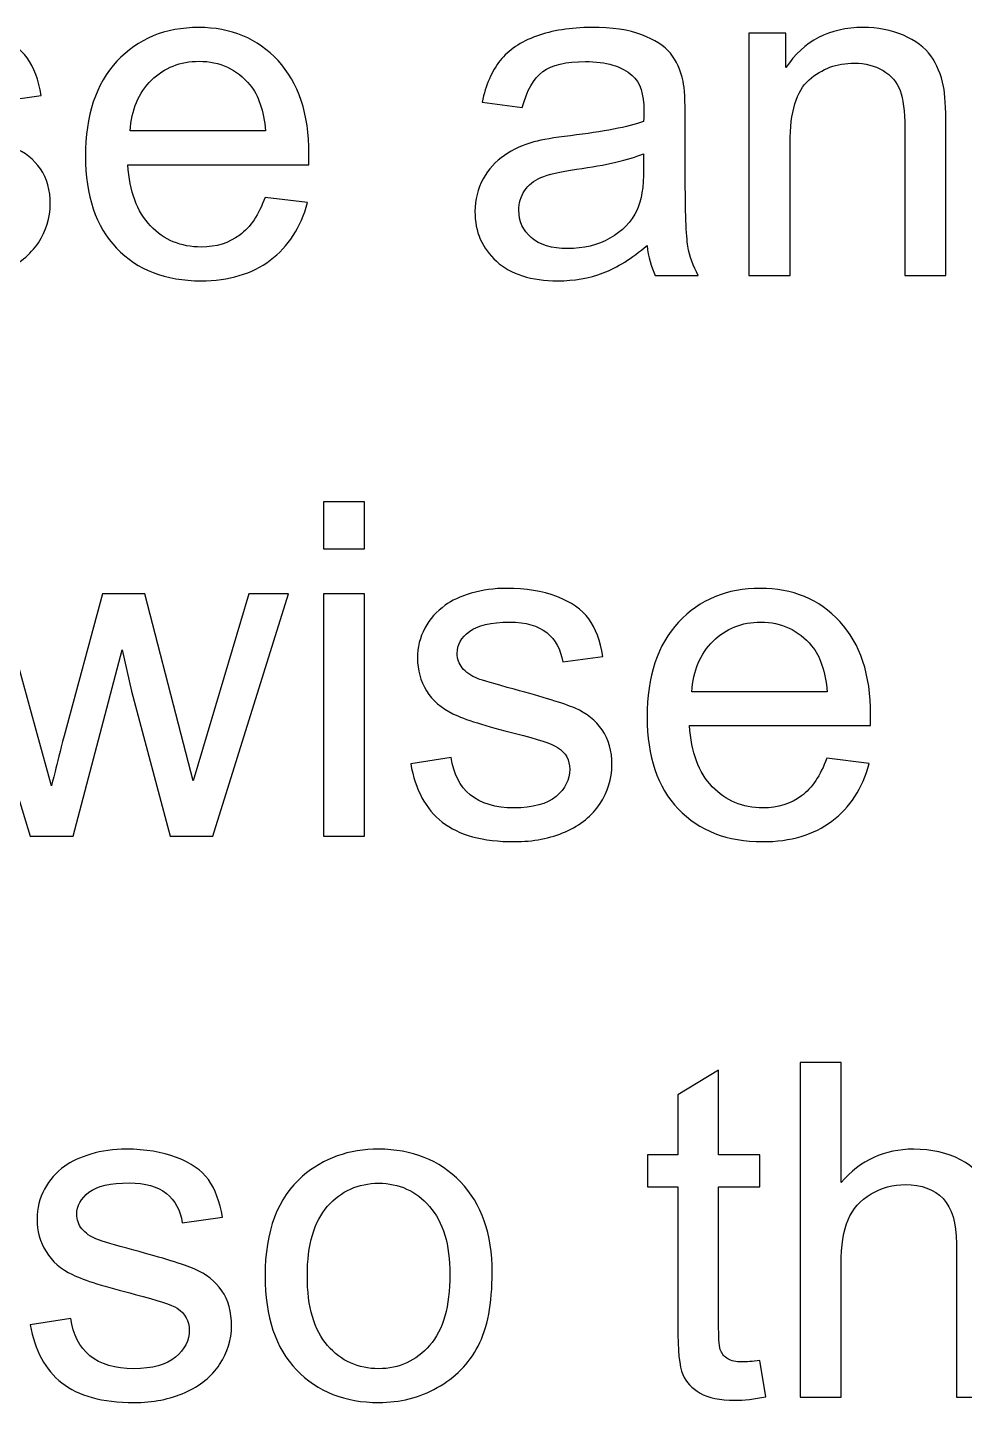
# Model space of a CAD drawing. Header units: centimetres. Extents: x -233 to -82, y 123 to 153.
# Drawn here: x -165.803 to -165.095, y 137.617 to 138.655 of the extents above; entities that cross this region are included whole.
import ezdxf

# ---------------------------------------------------------------- set-up
doc = ezdxf.new("R2010")
doc.units = ezdxf.units.CM
doc.header["$MEASUREMENT"] = 0
doc.layers.add('layer 1', color=7, linetype='Continuous')

msp = doc.modelspace()

# ---------------------------------------------------------------- linework, layer by layer
at = {"layer": 'layer 1'}
for points, knots in [([(-165.9373, 138.52258), (-165.9373, 138.52258), (-165.9067, 138.52738), (-165.9067, 138.52738), (-165.9067, 138.52738), (-165.905, 138.51508), (-165.9002, 138.50568), (-165.8923, 138.49918), (-165.8923, 138.49918), (-165.8844, 138.49268), (-165.8734, 138.48938), (-165.8593, 138.48938), (-165.8593, 138.48938), (-165.8451, 138.48938), (-165.8345, 138.49228), (-165.8276, 138.49808), (-165.8276, 138.49808), (-165.8207, 138.50388), (-165.8173, 138.51068), (-165.8173, 138.51848), (-165.8173, 138.51848), (-165.8173, 138.52548), (-165.8203, 138.53098), (-165.8264, 138.53498), (-165.8264, 138.53498), (-165.8307, 138.53768), (-165.8412, 138.54118), (-165.8581, 138.54548), (-165.8581, 138.54548), (-165.8808, 138.55118), (-165.8966, 138.55618), (-165.9054, 138.56038), (-165.9054, 138.56038), (-165.9142, 138.56458), (-165.9209, 138.57038), (-165.9254, 138.57778), (-165.9254, 138.57778), (-165.9299, 138.58518), (-165.9322, 138.59338), (-165.9322, 138.60238), (-165.9322, 138.60238), (-165.9322, 138.61048), (-165.9303, 138.61808), (-165.9266, 138.62498), (-165.9266, 138.62498), (-165.9229, 138.63188), (-165.9178, 138.63768), (-165.9113, 138.64228), (-165.9113, 138.64228), (-165.9065, 138.64588), (-165.8999, 138.64888), (-165.8916, 138.65138), (-165.8916, 138.65138), (-165.8833, 138.65388), (-165.8743, 138.65508), (-165.8648, 138.65508), (-165.8648, 138.65508), (-165.8505, 138.65508), (-165.8379, 138.65298), (-165.827, 138.64888), (-165.827, 138.64888), (-165.8161, 138.64478), (-165.8081, 138.63918), (-165.8029, 138.63208), (-165.8029, 138.63208), (-165.7978, 138.62498), (-165.7942, 138.61558), (-165.7923, 138.60368), (-165.7923, 138.60368), (-165.7923, 138.60368), (-165.8226, 138.59958), (-165.8226, 138.59958), (-165.8226, 138.59958), (-165.824, 138.60898), (-165.828, 138.61638), (-165.8346, 138.62168), (-165.8346, 138.62168), (-165.8412, 138.62698), (-165.8505, 138.62958), (-165.8626, 138.62958), (-165.8626, 138.62958), (-165.8768, 138.62958), (-165.8869, 138.62728), (-165.893, 138.62258), (-165.893, 138.62258), (-165.8991, 138.61788), (-165.9022, 138.61228), (-165.9022, 138.60598), (-165.9022, 138.60598), (-165.9022, 138.60188), (-165.9009, 138.59828), (-165.8984, 138.59508), (-165.8984, 138.59508), (-165.8959, 138.59178), (-165.8919, 138.58898), (-165.8865, 138.58688), (-165.8865, 138.58688), (-165.8834, 138.58568), (-165.8743, 138.58298), (-165.8591, 138.57888), (-165.8591, 138.57888), (-165.8372, 138.57298), (-165.8219, 138.56828), (-165.8132, 138.56458), (-165.8132, 138.56458), (-165.8045, 138.56088), (-165.7977, 138.55538), (-165.7928, 138.54828), (-165.7928, 138.54828), (-165.7879, 138.54118), (-165.7854, 138.53228), (-165.7854, 138.52168), (-165.7854, 138.52168), (-165.7854, 138.51138), (-165.7884, 138.50168), (-165.7944, 138.49258), (-165.7944, 138.49258), (-165.8005, 138.48348), (-165.8092, 138.47638), (-165.8205, 138.47138), (-165.8205, 138.47138), (-165.8319, 138.46638), (-165.8448, 138.46388), (-165.8591, 138.46388), (-165.8591, 138.46388), (-165.8829, 138.46388), (-165.901, 138.46878), (-165.9135, 138.47868), (-165.9135, 138.47868), (-165.926, 138.48858), (-165.9339, 138.50318), (-165.9373, 138.52258)], [0, 0, 0, 0, 0.0294118, 0.0294118, 0.0294118, 0.0294118, 0.0588235, 0.0588235, 0.0588235, 0.0588235, 0.0882353, 0.0882353, 0.0882353, 0.0882353, 0.1176471, 0.1176471, 0.1176471, 0.1176471, 0.1470588, 0.1470588, 0.1470588, 0.1470588, 0.1764706, 0.1764706, 0.1764706, 0.1764706, 0.2058824, 0.2058824, 0.2058824, 0.2058824, 0.2352941, 0.2352941, 0.2352941, 0.2352941, 0.2647059, 0.2647059, 0.2647059, 0.2647059, 0.2941176, 0.2941176, 0.2941176, 0.2941176, 0.3235294, 0.3235294, 0.3235294, 0.3235294, 0.3529412, 0.3529412, 0.3529412, 0.3529412, 0.3823529, 0.3823529, 0.3823529, 0.3823529, 0.4117647, 0.4117647, 0.4117647, 0.4117647, 0.4411765, 0.4411765, 0.4411765, 0.4411765, 0.4705882, 0.4705882, 0.4705882, 0.4705882, 0.5, 0.5, 0.5, 0.5, 0.5294118, 0.5294118, 0.5294118, 0.5294118, 0.5588235, 0.5588235, 0.5588235, 0.5588235, 0.5882353, 0.5882353, 0.5882353, 0.5882353, 0.6176471, 0.6176471, 0.6176471, 0.6176471, 0.6470588, 0.6470588, 0.6470588, 0.6470588, 0.6764706, 0.6764706, 0.6764706, 0.6764706, 0.7058824, 0.7058824, 0.7058824, 0.7058824, 0.7352941, 0.7352941, 0.7352941, 0.7352941, 0.7647059, 0.7647059, 0.7647059, 0.7647059, 0.7941176, 0.7941176, 0.7941176, 0.7941176, 0.8235294, 0.8235294, 0.8235294, 0.8235294, 0.8529412, 0.8529412, 0.8529412, 0.8529412, 0.8823529, 0.8823529, 0.8823529, 0.8823529, 0.9117647, 0.9117647, 0.9117647, 0.9117647, 0.9411765, 0.9411765, 0.9411765, 0.9411765, 1, 1, 1, 1]), ([(-165.6233, 138.52688), (-165.6233, 138.52688), (-165.5913, 138.52288), (-165.5913, 138.52288), (-165.5913, 138.52288), (-165.5964, 138.50418), (-165.6057, 138.48968), (-165.6194, 138.47938), (-165.6194, 138.47938), (-165.6331, 138.46908), (-165.6505, 138.46388), (-165.6717, 138.46388), (-165.6717, 138.46388), (-165.6985, 138.46388), (-165.7197, 138.47208), (-165.7354, 138.48858), (-165.7354, 138.48858), (-165.7511, 138.50508), (-165.7589, 138.52818), (-165.7589, 138.55788), (-165.7589, 138.55788), (-165.7589, 138.58868), (-165.751, 138.61258), (-165.7351, 138.62958), (-165.7351, 138.62958), (-165.7192, 138.64658), (-165.6987, 138.65508), (-165.6734, 138.65508), (-165.6734, 138.65508), (-165.649, 138.65508), (-165.629, 138.64678), (-165.6135, 138.63008), (-165.6135, 138.63008), (-165.598, 138.61338), (-165.5902, 138.58998), (-165.5902, 138.55978), (-165.5902, 138.55978), (-165.5902, 138.55798), (-165.5903, 138.55518), (-165.5904, 138.55148), (-165.5904, 138.55148), (-165.5904, 138.55148), (-165.7268, 138.55148), (-165.7268, 138.55148), (-165.7268, 138.55148), (-165.7257, 138.53138), (-165.72, 138.51608), (-165.7098, 138.50538), (-165.7098, 138.50538), (-165.6996, 138.49468), (-165.6868, 138.48938), (-165.6715, 138.48938), (-165.6715, 138.48938), (-165.6602, 138.48938), (-165.6505, 138.49238), (-165.6424, 138.49838), (-165.6424, 138.49838), (-165.6344, 138.50428), (-165.628, 138.51378), (-165.6233, 138.52688)], [0, 0, 0, 0, 0.0625, 0.0625, 0.0625, 0.0625, 0.125, 0.125, 0.125, 0.125, 0.1875, 0.1875, 0.1875, 0.1875, 0.25, 0.25, 0.25, 0.25, 0.3125, 0.3125, 0.3125, 0.3125, 0.375, 0.375, 0.375, 0.375, 0.4375, 0.4375, 0.4375, 0.4375, 0.5, 0.5, 0.5, 0.5, 0.5625, 0.5625, 0.5625, 0.5625, 0.625, 0.625, 0.625, 0.625, 0.6875, 0.6875, 0.6875, 0.6875, 0.75, 0.75, 0.75, 0.75, 0.8125, 0.8125, 0.8125, 0.8125, 0.875, 0.875, 0.875, 0.875, 1, 1, 1, 1]), ([(-165.335, 138.49058), (-165.3465, 138.48078), (-165.3575, 138.47388), (-165.3681, 138.46988), (-165.3681, 138.46988), (-165.3788, 138.46588), (-165.3902, 138.46388), (-165.4023, 138.46388), (-165.4023, 138.46388), (-165.4224, 138.46388), (-165.4379, 138.46878), (-165.4487, 138.47858), (-165.4487, 138.47858), (-165.4595, 138.48838), (-165.4649, 138.50088), (-165.4649, 138.51618), (-165.4649, 138.51618), (-165.4649, 138.52518), (-165.4628, 138.53338), (-165.4587, 138.54078), (-165.4587, 138.54078), (-165.4546, 138.54818), (-165.4493, 138.55408), (-165.4427, 138.55858), (-165.4427, 138.55858), (-165.4361, 138.56308), (-165.4287, 138.56648), (-165.4204, 138.56878), (-165.4204, 138.56878), (-165.4143, 138.57038), (-165.4052, 138.57188), (-165.3929, 138.57338), (-165.3929, 138.57338), (-165.3678, 138.57638), (-165.3494, 138.57998), (-165.3376, 138.58408), (-165.3376, 138.58408), (-165.3375, 138.58838), (-165.3374, 138.59108), (-165.3374, 138.59218), (-165.3374, 138.59218), (-165.3374, 138.60478), (-165.3403, 138.61368), (-165.3462, 138.61888), (-165.3462, 138.61888), (-165.3541, 138.62588), (-165.3659, 138.62938), (-165.3815, 138.62938), (-165.3815, 138.62938), (-165.3961, 138.62938), (-165.4069, 138.62688), (-165.4138, 138.62178), (-165.4138, 138.62178), (-165.4207, 138.61668), (-165.4259, 138.60758), (-165.4292, 138.59458), (-165.4292, 138.59458), (-165.4292, 138.59458), (-165.4595, 138.59868), (-165.4595, 138.59868), (-165.4595, 138.59868), (-165.4568, 138.61168), (-165.4522, 138.62218), (-165.4459, 138.63018), (-165.4459, 138.63018), (-165.4396, 138.63808), (-165.4304, 138.64428), (-165.4185, 138.64858), (-165.4185, 138.64858), (-165.4066, 138.65288), (-165.3927, 138.65508), (-165.377, 138.65508), (-165.377, 138.65508), (-165.3614, 138.65508), (-165.3487, 138.65328), (-165.3389, 138.64958), (-165.3389, 138.64958), (-165.3292, 138.64588), (-165.322, 138.64118), (-165.3174, 138.63568), (-165.3174, 138.63568), (-165.3128, 138.63008), (-165.3096, 138.62308), (-165.3078, 138.61458), (-165.3078, 138.61458), (-165.3067, 138.60928), (-165.3062, 138.59978), (-165.3062, 138.58598), (-165.3062, 138.58598), (-165.3062, 138.58598), (-165.3062, 138.54468), (-165.3062, 138.54468), (-165.3062, 138.54468), (-165.3062, 138.51578), (-165.3055, 138.49758), (-165.3042, 138.48998), (-165.3042, 138.48998), (-165.3029, 138.48228), (-165.3003, 138.47498), (-165.2964, 138.46798), (-165.2964, 138.46798), (-165.2964, 138.46798), (-165.3288, 138.46798), (-165.3288, 138.46798), (-165.3288, 138.46798), (-165.332, 138.47438), (-165.3341, 138.48188), (-165.335, 138.49058)], [0, 0, 0, 0, 0.0357143, 0.0357143, 0.0357143, 0.0357143, 0.0714286, 0.0714286, 0.0714286, 0.0714286, 0.1071429, 0.1071429, 0.1071429, 0.1071429, 0.1428571, 0.1428571, 0.1428571, 0.1428571, 0.1785714, 0.1785714, 0.1785714, 0.1785714, 0.2142857, 0.2142857, 0.2142857, 0.2142857, 0.25, 0.25, 0.25, 0.25, 0.2857143, 0.2857143, 0.2857143, 0.2857143, 0.3214286, 0.3214286, 0.3214286, 0.3214286, 0.3571429, 0.3571429, 0.3571429, 0.3571429, 0.3928571, 0.3928571, 0.3928571, 0.3928571, 0.4285714, 0.4285714, 0.4285714, 0.4285714, 0.4642857, 0.4642857, 0.4642857, 0.4642857, 0.5, 0.5, 0.5, 0.5, 0.5357143, 0.5357143, 0.5357143, 0.5357143, 0.5714286, 0.5714286, 0.5714286, 0.5714286, 0.6071429, 0.6071429, 0.6071429, 0.6071429, 0.6428571, 0.6428571, 0.6428571, 0.6428571, 0.6785714, 0.6785714, 0.6785714, 0.6785714, 0.7142857, 0.7142857, 0.7142857, 0.7142857, 0.75, 0.75, 0.75, 0.75, 0.7857143, 0.7857143, 0.7857143, 0.7857143, 0.8214286, 0.8214286, 0.8214286, 0.8214286, 0.8571429, 0.8571429, 0.8571429, 0.8571429, 0.8928571, 0.8928571, 0.8928571, 0.8928571, 0.9285714, 0.9285714, 0.9285714, 0.9285714, 1, 1, 1, 1]), ([(-165.2581, 138.46798), (-165.2581, 138.46798), (-165.2581, 138.65088), (-165.2581, 138.65088), (-165.2581, 138.65088), (-165.2581, 138.65088), (-165.2302, 138.65088), (-165.2302, 138.65088), (-165.2302, 138.65088), (-165.2302, 138.65088), (-165.2302, 138.62488), (-165.2302, 138.62488), (-165.2302, 138.62488), (-165.2168, 138.64498), (-165.1974, 138.65508), (-165.172, 138.65508), (-165.172, 138.65508), (-165.161, 138.65508), (-165.1509, 138.65308), (-165.1416, 138.64918), (-165.1416, 138.64918), (-165.1323, 138.64518), (-165.1254, 138.63998), (-165.1208, 138.63358), (-165.1208, 138.63358), (-165.1163, 138.62708), (-165.1131, 138.61948), (-165.1112, 138.61058), (-165.1112, 138.61058), (-165.1101, 138.60488), (-165.1095, 138.59478), (-165.1095, 138.58048), (-165.1095, 138.58048), (-165.1095, 138.58048), (-165.1095, 138.46798), (-165.1095, 138.46798), (-165.1095, 138.46798), (-165.1095, 138.46798), (-165.1405, 138.46798), (-165.1405, 138.46798), (-165.1405, 138.46798), (-165.1405, 138.46798), (-165.1405, 138.57928), (-165.1405, 138.57928), (-165.1405, 138.57928), (-165.1405, 138.59188), (-165.1417, 138.60128), (-165.1441, 138.60758), (-165.1441, 138.60758), (-165.1465, 138.61388), (-165.1508, 138.61888), (-165.1569, 138.62258), (-165.1569, 138.62258), (-165.1631, 138.62628), (-165.1703, 138.62818), (-165.1786, 138.62818), (-165.1786, 138.62818), (-165.1918, 138.62818), (-165.2032, 138.62398), (-165.2127, 138.61558), (-165.2127, 138.61558), (-165.2223, 138.60718), (-165.2271, 138.59128), (-165.2271, 138.56788), (-165.2271, 138.56788), (-165.2271, 138.56788), (-165.2271, 138.46798), (-165.2271, 138.46798), (-165.2271, 138.46798), (-165.2271, 138.46798), (-165.2581, 138.46798), (-165.2581, 138.46798)], [0, 0, 0, 0, 0.0526316, 0.0526316, 0.0526316, 0.0526316, 0.1052632, 0.1052632, 0.1052632, 0.1052632, 0.1578947, 0.1578947, 0.1578947, 0.1578947, 0.2105263, 0.2105263, 0.2105263, 0.2105263, 0.2631579, 0.2631579, 0.2631579, 0.2631579, 0.3157895, 0.3157895, 0.3157895, 0.3157895, 0.3684211, 0.3684211, 0.3684211, 0.3684211, 0.4210526, 0.4210526, 0.4210526, 0.4210526, 0.4736842, 0.4736842, 0.4736842, 0.4736842, 0.5263158, 0.5263158, 0.5263158, 0.5263158, 0.5789474, 0.5789474, 0.5789474, 0.5789474, 0.6315789, 0.6315789, 0.6315789, 0.6315789, 0.6842105, 0.6842105, 0.6842105, 0.6842105, 0.7368421, 0.7368421, 0.7368421, 0.7368421, 0.7894737, 0.7894737, 0.7894737, 0.7894737, 0.8421053, 0.8421053, 0.8421053, 0.8421053, 0.8947368, 0.8947368, 0.8947368, 0.8947368, 1, 1, 1, 1]), ([(-165.7251, 138.57698), (-165.7251, 138.57698), (-165.623, 138.57698), (-165.623, 138.57698), (-165.623, 138.57698), (-165.6243, 138.59238), (-165.6282, 138.60398), (-165.6347, 138.61168), (-165.6347, 138.61168), (-165.6446, 138.62358), (-165.6574, 138.62958), (-165.6731, 138.62958), (-165.6731, 138.62958), (-165.6874, 138.62958), (-165.6993, 138.62478), (-165.709, 138.61528), (-165.709, 138.61528), (-165.7187, 138.60578), (-165.7241, 138.59298), (-165.7251, 138.57698)], [0, 0, 0, 0, 0.1666667, 0.1666667, 0.1666667, 0.1666667, 0.3333333, 0.3333333, 0.3333333, 0.3333333, 0.5, 0.5, 0.5, 0.5, 0.6666667, 0.6666667, 0.6666667, 0.6666667, 1, 1, 1, 1]), ([(-165.3376, 138.55978), (-165.3488, 138.55518), (-165.3657, 138.55128), (-165.3882, 138.54808), (-165.3882, 138.54808), (-165.4009, 138.54618), (-165.4099, 138.54418), (-165.4152, 138.54188), (-165.4152, 138.54188), (-165.4205, 138.53958), (-165.4246, 138.53628), (-165.4275, 138.53188), (-165.4275, 138.53188), (-165.4304, 138.52738), (-165.4318, 138.52248), (-165.4318, 138.51708), (-165.4318, 138.51708), (-165.4318, 138.50878), (-165.4287, 138.50198), (-165.4224, 138.49648), (-165.4224, 138.49648), (-165.4161, 138.49098), (-165.407, 138.48818), (-165.3949, 138.48818), (-165.3949, 138.48818), (-165.383, 138.48818), (-165.3723, 138.49078), (-165.363, 138.49598), (-165.363, 138.49598), (-165.3537, 138.50118), (-165.3469, 138.50828), (-165.3426, 138.51738), (-165.3426, 138.51738), (-165.3393, 138.52438), (-165.3376, 138.53468), (-165.3376, 138.54838), (-165.3376, 138.54838), (-165.3376, 138.54838), (-165.3376, 138.55978), (-165.3376, 138.55978)], [0, 0, 0, 0, 0.0909091, 0.0909091, 0.0909091, 0.0909091, 0.1818182, 0.1818182, 0.1818182, 0.1818182, 0.2727273, 0.2727273, 0.2727273, 0.2727273, 0.3636364, 0.3636364, 0.3636364, 0.3636364, 0.4545455, 0.4545455, 0.4545455, 0.4545455, 0.5454545, 0.5454545, 0.5454545, 0.5454545, 0.6363636, 0.6363636, 0.6363636, 0.6363636, 0.7272727, 0.7272727, 0.7272727, 0.7272727, 0.8181818, 0.8181818, 0.8181818, 0.8181818, 1, 1, 1, 1]), ([(-165.5793, 138.26154), (-165.5793, 138.26154), (-165.5793, 138.29714), (-165.5793, 138.29714), (-165.5793, 138.29714), (-165.5793, 138.29714), (-165.5483, 138.29714), (-165.5483, 138.29714), (-165.5483, 138.29714), (-165.5483, 138.29714), (-165.5483, 138.26154), (-165.5483, 138.26154), (-165.5483, 138.26154), (-165.5483, 138.26154), (-165.5793, 138.26154), (-165.5793, 138.26154)], [0, 0, 0, 0, 0.2, 0.2, 0.2, 0.2, 0.4, 0.4, 0.4, 0.4, 0.6, 0.6, 0.6, 0.6, 1, 1, 1, 1]), ([(-165.8005, 138.04464), (-165.8005, 138.04464), (-165.8565, 138.22754), (-165.8565, 138.22754), (-165.8565, 138.22754), (-165.8565, 138.22754), (-165.8244, 138.22754), (-165.8244, 138.22754), (-165.8244, 138.22754), (-165.8244, 138.22754), (-165.7953, 138.12194), (-165.7953, 138.12194), (-165.7953, 138.12194), (-165.7953, 138.12194), (-165.7845, 138.08274), (-165.7845, 138.08274), (-165.7845, 138.08274), (-165.784, 138.08464), (-165.7809, 138.09724), (-165.775, 138.12044), (-165.775, 138.12044), (-165.775, 138.12044), (-165.7459, 138.22754), (-165.7459, 138.22754), (-165.7459, 138.22754), (-165.7459, 138.22754), (-165.714, 138.22754), (-165.714, 138.22754), (-165.714, 138.22754), (-165.714, 138.22754), (-165.6866, 138.12144), (-165.6866, 138.12144), (-165.6866, 138.12144), (-165.6866, 138.12144), (-165.6775, 138.08654), (-165.6775, 138.08654), (-165.6775, 138.08654), (-165.6775, 138.08654), (-165.667, 138.12184), (-165.667, 138.12184), (-165.667, 138.12184), (-165.667, 138.12184), (-165.6356, 138.22754), (-165.6356, 138.22754), (-165.6356, 138.22754), (-165.6356, 138.22754), (-165.6055, 138.22754), (-165.6055, 138.22754), (-165.6055, 138.22754), (-165.6055, 138.22754), (-165.6627, 138.04464), (-165.6627, 138.04464), (-165.6627, 138.04464), (-165.6627, 138.04464), (-165.6949, 138.04464), (-165.6949, 138.04464), (-165.6949, 138.04464), (-165.6949, 138.04464), (-165.724, 138.15424), (-165.724, 138.15424), (-165.724, 138.15424), (-165.724, 138.15424), (-165.7311, 138.18534), (-165.7311, 138.18534), (-165.7311, 138.18534), (-165.7311, 138.18534), (-165.7681, 138.04464), (-165.7681, 138.04464), (-165.7681, 138.04464), (-165.7681, 138.04464), (-165.8005, 138.04464), (-165.8005, 138.04464)], [0, 0, 0, 0, 0.0526316, 0.0526316, 0.0526316, 0.0526316, 0.1052632, 0.1052632, 0.1052632, 0.1052632, 0.1578947, 0.1578947, 0.1578947, 0.1578947, 0.2105263, 0.2105263, 0.2105263, 0.2105263, 0.2631579, 0.2631579, 0.2631579, 0.2631579, 0.3157895, 0.3157895, 0.3157895, 0.3157895, 0.3684211, 0.3684211, 0.3684211, 0.3684211, 0.4210526, 0.4210526, 0.4210526, 0.4210526, 0.4736842, 0.4736842, 0.4736842, 0.4736842, 0.5263158, 0.5263158, 0.5263158, 0.5263158, 0.5789474, 0.5789474, 0.5789474, 0.5789474, 0.6315789, 0.6315789, 0.6315789, 0.6315789, 0.6842105, 0.6842105, 0.6842105, 0.6842105, 0.7368421, 0.7368421, 0.7368421, 0.7368421, 0.7894737, 0.7894737, 0.7894737, 0.7894737, 0.8421053, 0.8421053, 0.8421053, 0.8421053, 0.8947368, 0.8947368, 0.8947368, 0.8947368, 1, 1, 1, 1]), ([(-165.5793, 138.04464), (-165.5793, 138.04464), (-165.5793, 138.22754), (-165.5793, 138.22754), (-165.5793, 138.22754), (-165.5793, 138.22754), (-165.5483, 138.22754), (-165.5483, 138.22754), (-165.5483, 138.22754), (-165.5483, 138.22754), (-165.5483, 138.04464), (-165.5483, 138.04464), (-165.5483, 138.04464), (-165.5483, 138.04464), (-165.5793, 138.04464), (-165.5793, 138.04464)], [0, 0, 0, 0, 0.2, 0.2, 0.2, 0.2, 0.4, 0.4, 0.4, 0.4, 0.6, 0.6, 0.6, 0.6, 1, 1, 1, 1]), ([(-165.5134, 138.09924), (-165.5134, 138.09924), (-165.4828, 138.10404), (-165.4828, 138.10404), (-165.4828, 138.10404), (-165.4811, 138.09174), (-165.4763, 138.08234), (-165.4684, 138.07584), (-165.4684, 138.07584), (-165.4605, 138.06934), (-165.4495, 138.06604), (-165.4354, 138.06604), (-165.4354, 138.06604), (-165.4212, 138.06604), (-165.4106, 138.06894), (-165.4037, 138.07474), (-165.4037, 138.07474), (-165.3968, 138.08054), (-165.3934, 138.08734), (-165.3934, 138.09514), (-165.3934, 138.09514), (-165.3934, 138.10214), (-165.3964, 138.10764), (-165.4025, 138.11164), (-165.4025, 138.11164), (-165.4068, 138.11434), (-165.4173, 138.11784), (-165.4342, 138.12214), (-165.4342, 138.12214), (-165.4569, 138.12784), (-165.4727, 138.13284), (-165.4815, 138.13704), (-165.4815, 138.13704), (-165.4903, 138.14124), (-165.497, 138.14704), (-165.5015, 138.15444), (-165.5015, 138.15444), (-165.506, 138.16184), (-165.5083, 138.17004), (-165.5083, 138.17904), (-165.5083, 138.17904), (-165.5083, 138.18714), (-165.5064, 138.19474), (-165.5027, 138.20164), (-165.5027, 138.20164), (-165.499, 138.20854), (-165.4939, 138.21434), (-165.4874, 138.21894), (-165.4874, 138.21894), (-165.4826, 138.22254), (-165.476, 138.22554), (-165.4677, 138.22804), (-165.4677, 138.22804), (-165.4594, 138.23054), (-165.4504, 138.23174), (-165.4409, 138.23174), (-165.4409, 138.23174), (-165.4266, 138.23174), (-165.414, 138.22964), (-165.4031, 138.22554), (-165.4031, 138.22554), (-165.3922, 138.22144), (-165.3842, 138.21584), (-165.379, 138.20874), (-165.379, 138.20874), (-165.3739, 138.20164), (-165.3703, 138.19224), (-165.3684, 138.18034), (-165.3684, 138.18034), (-165.3684, 138.18034), (-165.3987, 138.17624), (-165.3987, 138.17624), (-165.3987, 138.17624), (-165.4001, 138.18564), (-165.4041, 138.19304), (-165.4107, 138.19834), (-165.4107, 138.19834), (-165.4173, 138.20364), (-165.4266, 138.20624), (-165.4387, 138.20624), (-165.4387, 138.20624), (-165.4529, 138.20624), (-165.463, 138.20394), (-165.4691, 138.19924), (-165.4691, 138.19924), (-165.4752, 138.19454), (-165.4783, 138.18894), (-165.4783, 138.18264), (-165.4783, 138.18264), (-165.4783, 138.17854), (-165.477, 138.17494), (-165.4745, 138.17174), (-165.4745, 138.17174), (-165.472, 138.16844), (-165.468, 138.16564), (-165.4626, 138.16354), (-165.4626, 138.16354), (-165.4595, 138.16234), (-165.4504, 138.15964), (-165.4352, 138.15554), (-165.4352, 138.15554), (-165.4133, 138.14964), (-165.398, 138.14494), (-165.3893, 138.14124), (-165.3893, 138.14124), (-165.3806, 138.13754), (-165.3738, 138.13204), (-165.3689, 138.12494), (-165.3689, 138.12494), (-165.364, 138.11784), (-165.3615, 138.10894), (-165.3615, 138.09834), (-165.3615, 138.09834), (-165.3615, 138.08804), (-165.3645, 138.07834), (-165.3705, 138.06924), (-165.3705, 138.06924), (-165.3766, 138.06014), (-165.3853, 138.05304), (-165.3966, 138.04804), (-165.3966, 138.04804), (-165.408, 138.04304), (-165.4209, 138.04054), (-165.4352, 138.04054), (-165.4352, 138.04054), (-165.459, 138.04054), (-165.4771, 138.04544), (-165.4896, 138.05534), (-165.4896, 138.05534), (-165.5021, 138.06524), (-165.51, 138.07984), (-165.5134, 138.09924)], [0, 0, 0, 0, 0.0294118, 0.0294118, 0.0294118, 0.0294118, 0.0588235, 0.0588235, 0.0588235, 0.0588235, 0.0882353, 0.0882353, 0.0882353, 0.0882353, 0.1176471, 0.1176471, 0.1176471, 0.1176471, 0.1470588, 0.1470588, 0.1470588, 0.1470588, 0.1764706, 0.1764706, 0.1764706, 0.1764706, 0.2058824, 0.2058824, 0.2058824, 0.2058824, 0.2352941, 0.2352941, 0.2352941, 0.2352941, 0.2647059, 0.2647059, 0.2647059, 0.2647059, 0.2941176, 0.2941176, 0.2941176, 0.2941176, 0.3235294, 0.3235294, 0.3235294, 0.3235294, 0.3529412, 0.3529412, 0.3529412, 0.3529412, 0.3823529, 0.3823529, 0.3823529, 0.3823529, 0.4117647, 0.4117647, 0.4117647, 0.4117647, 0.4411765, 0.4411765, 0.4411765, 0.4411765, 0.4705882, 0.4705882, 0.4705882, 0.4705882, 0.5, 0.5, 0.5, 0.5, 0.5294118, 0.5294118, 0.5294118, 0.5294118, 0.5588235, 0.5588235, 0.5588235, 0.5588235, 0.5882353, 0.5882353, 0.5882353, 0.5882353, 0.6176471, 0.6176471, 0.6176471, 0.6176471, 0.6470588, 0.6470588, 0.6470588, 0.6470588, 0.6764706, 0.6764706, 0.6764706, 0.6764706, 0.7058824, 0.7058824, 0.7058824, 0.7058824, 0.7352941, 0.7352941, 0.7352941, 0.7352941, 0.7647059, 0.7647059, 0.7647059, 0.7647059, 0.7941176, 0.7941176, 0.7941176, 0.7941176, 0.8235294, 0.8235294, 0.8235294, 0.8235294, 0.8529412, 0.8529412, 0.8529412, 0.8529412, 0.8823529, 0.8823529, 0.8823529, 0.8823529, 0.9117647, 0.9117647, 0.9117647, 0.9117647, 0.9411765, 0.9411765, 0.9411765, 0.9411765, 1, 1, 1, 1]), ([(-165.1994, 138.10354), (-165.1994, 138.10354), (-165.1674, 138.09954), (-165.1674, 138.09954), (-165.1674, 138.09954), (-165.1725, 138.08084), (-165.1818, 138.06634), (-165.1955, 138.05604), (-165.1955, 138.05604), (-165.2092, 138.04574), (-165.2266, 138.04054), (-165.2478, 138.04054), (-165.2478, 138.04054), (-165.2746, 138.04054), (-165.2958, 138.04874), (-165.3115, 138.06524), (-165.3115, 138.06524), (-165.3272, 138.08174), (-165.335, 138.10484), (-165.335, 138.13454), (-165.335, 138.13454), (-165.335, 138.16534), (-165.3271, 138.18924), (-165.3112, 138.20624), (-165.3112, 138.20624), (-165.2953, 138.22324), (-165.2748, 138.23174), (-165.2495, 138.23174), (-165.2495, 138.23174), (-165.2251, 138.23174), (-165.2051, 138.22344), (-165.1896, 138.20674), (-165.1896, 138.20674), (-165.1741, 138.19004), (-165.1663, 138.16664), (-165.1663, 138.13644), (-165.1663, 138.13644), (-165.1663, 138.13464), (-165.1664, 138.13184), (-165.1665, 138.12814), (-165.1665, 138.12814), (-165.1665, 138.12814), (-165.3029, 138.12814), (-165.3029, 138.12814), (-165.3029, 138.12814), (-165.3018, 138.10804), (-165.2961, 138.09274), (-165.2859, 138.08204), (-165.2859, 138.08204), (-165.2757, 138.07134), (-165.2629, 138.06604), (-165.2476, 138.06604), (-165.2476, 138.06604), (-165.2363, 138.06604), (-165.2266, 138.06904), (-165.2185, 138.07504), (-165.2185, 138.07504), (-165.2105, 138.08094), (-165.2041, 138.09044), (-165.1994, 138.10354)], [0, 0, 0, 0, 0.0625, 0.0625, 0.0625, 0.0625, 0.125, 0.125, 0.125, 0.125, 0.1875, 0.1875, 0.1875, 0.1875, 0.25, 0.25, 0.25, 0.25, 0.3125, 0.3125, 0.3125, 0.3125, 0.375, 0.375, 0.375, 0.375, 0.4375, 0.4375, 0.4375, 0.4375, 0.5, 0.5, 0.5, 0.5, 0.5625, 0.5625, 0.5625, 0.5625, 0.625, 0.625, 0.625, 0.625, 0.6875, 0.6875, 0.6875, 0.6875, 0.75, 0.75, 0.75, 0.75, 0.8125, 0.8125, 0.8125, 0.8125, 0.875, 0.875, 0.875, 0.875, 1, 1, 1, 1]), ([(-165.3012, 138.15364), (-165.3012, 138.15364), (-165.1991, 138.15364), (-165.1991, 138.15364), (-165.1991, 138.15364), (-165.2004, 138.16904), (-165.2043, 138.18064), (-165.2108, 138.18834), (-165.2108, 138.18834), (-165.2207, 138.20024), (-165.2335, 138.20624), (-165.2492, 138.20624), (-165.2492, 138.20624), (-165.2635, 138.20624), (-165.2754, 138.20144), (-165.2851, 138.19194), (-165.2851, 138.19194), (-165.2948, 138.18244), (-165.3002, 138.16964), (-165.3012, 138.15364)], [0, 0, 0, 0, 0.1666667, 0.1666667, 0.1666667, 0.1666667, 0.3333333, 0.3333333, 0.3333333, 0.3333333, 0.5, 0.5, 0.5, 0.5, 0.6666667, 0.6666667, 0.6666667, 0.6666667, 1, 1, 1, 1]), ([(-165.2195, 137.62131), (-165.2195, 137.62131), (-165.2195, 137.87381), (-165.2195, 137.87381), (-165.2195, 137.87381), (-165.2195, 137.87381), (-165.1885, 137.87381), (-165.1885, 137.87381), (-165.1885, 137.87381), (-165.1885, 137.87381), (-165.1885, 137.78321), (-165.1885, 137.78321), (-165.1885, 137.78321), (-165.174, 137.80001), (-165.1558, 137.80841), (-165.1338, 137.80841), (-165.1338, 137.80841), (-165.1202, 137.80841), (-165.1084, 137.80571), (-165.0984, 137.80041), (-165.0984, 137.80041), (-165.0885, 137.79501), (-165.0813, 137.78761), (-165.077, 137.77821), (-165.077, 137.77821), (-165.0727, 137.76881), (-165.0705, 137.75511), (-165.0705, 137.73721), (-165.0705, 137.73721), (-165.0705, 137.73721), (-165.0705, 137.62131), (-165.0705, 137.62131), (-165.0705, 137.62131), (-165.0705, 137.62131), (-165.1016, 137.62131), (-165.1016, 137.62131), (-165.1016, 137.62131), (-165.1016, 137.62131), (-165.1016, 137.73721), (-165.1016, 137.73721), (-165.1016, 137.73721), (-165.1016, 137.75271), (-165.1049, 137.76401), (-165.1116, 137.77111), (-165.1116, 137.77111), (-165.1183, 137.77821), (-165.1278, 137.78171), (-165.1401, 137.78171), (-165.1401, 137.78171), (-165.1493, 137.78171), (-165.1579, 137.77931), (-165.166, 137.77461), (-165.166, 137.77461), (-165.1741, 137.76981), (-165.1799, 137.76331), (-165.1833, 137.75521), (-165.1833, 137.75521), (-165.1868, 137.74701), (-165.1885, 137.73571), (-165.1885, 137.72141), (-165.1885, 137.72141), (-165.1885, 137.72141), (-165.1885, 137.62131), (-165.1885, 137.62131), (-165.1885, 137.62131), (-165.1885, 137.62131), (-165.2195, 137.62131), (-165.2195, 137.62131)], [0, 0, 0, 0, 0.0555556, 0.0555556, 0.0555556, 0.0555556, 0.1111111, 0.1111111, 0.1111111, 0.1111111, 0.1666667, 0.1666667, 0.1666667, 0.1666667, 0.2222222, 0.2222222, 0.2222222, 0.2222222, 0.2777778, 0.2777778, 0.2777778, 0.2777778, 0.3333333, 0.3333333, 0.3333333, 0.3333333, 0.3888889, 0.3888889, 0.3888889, 0.3888889, 0.4444444, 0.4444444, 0.4444444, 0.4444444, 0.5, 0.5, 0.5, 0.5, 0.5555556, 0.5555556, 0.5555556, 0.5555556, 0.6111111, 0.6111111, 0.6111111, 0.6111111, 0.6666667, 0.6666667, 0.6666667, 0.6666667, 0.7222222, 0.7222222, 0.7222222, 0.7222222, 0.7777778, 0.7777778, 0.7777778, 0.7777778, 0.8333333, 0.8333333, 0.8333333, 0.8333333, 0.8888889, 0.8888889, 0.8888889, 0.8888889, 1, 1, 1, 1]), ([(-165.2498, 137.64901), (-165.2498, 137.64901), (-165.2454, 137.62161), (-165.2454, 137.62161), (-165.2454, 137.62161), (-165.2541, 137.61981), (-165.2619, 137.61891), (-165.2688, 137.61891), (-165.2688, 137.61891), (-165.2801, 137.61891), (-165.2888, 137.62071), (-165.295, 137.62431), (-165.295, 137.62431), (-165.3012, 137.62781), (-165.3056, 137.63251), (-165.3081, 137.63831), (-165.3081, 137.63831), (-165.3106, 137.64411), (-165.3119, 137.65631), (-165.3119, 137.67491), (-165.3119, 137.67491), (-165.3119, 137.67491), (-165.3119, 137.78011), (-165.3119, 137.78011), (-165.3119, 137.78011), (-165.3119, 137.78011), (-165.3346, 137.78011), (-165.3346, 137.78011), (-165.3346, 137.78011), (-165.3346, 137.78011), (-165.3346, 137.80421), (-165.3346, 137.80421), (-165.3346, 137.80421), (-165.3346, 137.80421), (-165.3119, 137.80421), (-165.3119, 137.80421), (-165.3119, 137.80421), (-165.3119, 137.80421), (-165.3119, 137.84951), (-165.3119, 137.84951), (-165.3119, 137.84951), (-165.3119, 137.84951), (-165.281, 137.86811), (-165.281, 137.86811), (-165.281, 137.86811), (-165.281, 137.86811), (-165.281, 137.80421), (-165.281, 137.80421), (-165.281, 137.80421), (-165.281, 137.80421), (-165.2498, 137.80421), (-165.2498, 137.80421), (-165.2498, 137.80421), (-165.2498, 137.80421), (-165.2498, 137.78011), (-165.2498, 137.78011), (-165.2498, 137.78011), (-165.2498, 137.78011), (-165.281, 137.78011), (-165.281, 137.78011), (-165.281, 137.78011), (-165.281, 137.78011), (-165.281, 137.67311), (-165.281, 137.67311), (-165.281, 137.67311), (-165.281, 137.66431), (-165.2805, 137.65861), (-165.2794, 137.65611), (-165.2794, 137.65611), (-165.2783, 137.65361), (-165.2765, 137.65161), (-165.274, 137.65011), (-165.274, 137.65011), (-165.2715, 137.64861), (-165.268, 137.64781), (-165.2635, 137.64781), (-165.2635, 137.64781), (-165.26, 137.64781), (-165.2555, 137.64821), (-165.2498, 137.64901)], [0, 0, 0, 0, 0.047619, 0.047619, 0.047619, 0.047619, 0.0952381, 0.0952381, 0.0952381, 0.0952381, 0.1428571, 0.1428571, 0.1428571, 0.1428571, 0.1904762, 0.1904762, 0.1904762, 0.1904762, 0.2380952, 0.2380952, 0.2380952, 0.2380952, 0.2857143, 0.2857143, 0.2857143, 0.2857143, 0.3333333, 0.3333333, 0.3333333, 0.3333333, 0.3809524, 0.3809524, 0.3809524, 0.3809524, 0.4285714, 0.4285714, 0.4285714, 0.4285714, 0.4761905, 0.4761905, 0.4761905, 0.4761905, 0.5238095, 0.5238095, 0.5238095, 0.5238095, 0.5714286, 0.5714286, 0.5714286, 0.5714286, 0.6190476, 0.6190476, 0.6190476, 0.6190476, 0.6666667, 0.6666667, 0.6666667, 0.6666667, 0.7142857, 0.7142857, 0.7142857, 0.7142857, 0.7619048, 0.7619048, 0.7619048, 0.7619048, 0.8095238, 0.8095238, 0.8095238, 0.8095238, 0.8571429, 0.8571429, 0.8571429, 0.8571429, 0.9047619, 0.9047619, 0.9047619, 0.9047619, 1, 1, 1, 1]), ([(-165.8005, 137.67591), (-165.8005, 137.67591), (-165.7699, 137.68071), (-165.7699, 137.68071), (-165.7699, 137.68071), (-165.7682, 137.66841), (-165.7634, 137.65901), (-165.7555, 137.65251), (-165.7555, 137.65251), (-165.7476, 137.64601), (-165.7366, 137.64271), (-165.7225, 137.64271), (-165.7225, 137.64271), (-165.7083, 137.64271), (-165.6977, 137.64561), (-165.6908, 137.65141), (-165.6908, 137.65141), (-165.6839, 137.65721), (-165.6805, 137.66401), (-165.6805, 137.67181), (-165.6805, 137.67181), (-165.6805, 137.67881), (-165.6835, 137.68431), (-165.6896, 137.68831), (-165.6896, 137.68831), (-165.6939, 137.69101), (-165.7044, 137.69451), (-165.7213, 137.69881), (-165.7213, 137.69881), (-165.744, 137.70451), (-165.7598, 137.70951), (-165.7686, 137.71371), (-165.7686, 137.71371), (-165.7774, 137.71791), (-165.7841, 137.72371), (-165.7886, 137.73111), (-165.7886, 137.73111), (-165.7931, 137.73851), (-165.7954, 137.74671), (-165.7954, 137.75571), (-165.7954, 137.75571), (-165.7954, 137.76381), (-165.7935, 137.77141), (-165.7898, 137.77831), (-165.7898, 137.77831), (-165.7861, 137.78521), (-165.781, 137.79101), (-165.7745, 137.79561), (-165.7745, 137.79561), (-165.7697, 137.79921), (-165.7631, 137.80221), (-165.7548, 137.80471), (-165.7548, 137.80471), (-165.7465, 137.80721), (-165.7375, 137.80841), (-165.728, 137.80841), (-165.728, 137.80841), (-165.7137, 137.80841), (-165.7011, 137.80631), (-165.6902, 137.80221), (-165.6902, 137.80221), (-165.6793, 137.79811), (-165.6713, 137.79251), (-165.6661, 137.78541), (-165.6661, 137.78541), (-165.661, 137.77831), (-165.6574, 137.76891), (-165.6555, 137.75701), (-165.6555, 137.75701), (-165.6555, 137.75701), (-165.6858, 137.75291), (-165.6858, 137.75291), (-165.6858, 137.75291), (-165.6872, 137.76231), (-165.6912, 137.76971), (-165.6978, 137.77501), (-165.6978, 137.77501), (-165.7044, 137.78031), (-165.7137, 137.78291), (-165.7258, 137.78291), (-165.7258, 137.78291), (-165.74, 137.78291), (-165.7501, 137.78061), (-165.7562, 137.77591), (-165.7562, 137.77591), (-165.7623, 137.77121), (-165.7654, 137.76561), (-165.7654, 137.75931), (-165.7654, 137.75931), (-165.7654, 137.75521), (-165.7641, 137.75161), (-165.7616, 137.74841), (-165.7616, 137.74841), (-165.7591, 137.74511), (-165.7551, 137.74231), (-165.7497, 137.74021), (-165.7497, 137.74021), (-165.7466, 137.73901), (-165.7375, 137.73631), (-165.7223, 137.73221), (-165.7223, 137.73221), (-165.7004, 137.72631), (-165.6851, 137.72161), (-165.6764, 137.71791), (-165.6764, 137.71791), (-165.6677, 137.71421), (-165.6609, 137.70871), (-165.656, 137.70161), (-165.656, 137.70161), (-165.6511, 137.69451), (-165.6486, 137.68561), (-165.6486, 137.67501), (-165.6486, 137.67501), (-165.6486, 137.66471), (-165.6516, 137.65501), (-165.6576, 137.64591), (-165.6576, 137.64591), (-165.6637, 137.63681), (-165.6724, 137.62971), (-165.6837, 137.62471), (-165.6837, 137.62471), (-165.6951, 137.61971), (-165.708, 137.61721), (-165.7223, 137.61721), (-165.7223, 137.61721), (-165.7461, 137.61721), (-165.7642, 137.62211), (-165.7767, 137.63201), (-165.7767, 137.63201), (-165.7892, 137.64191), (-165.7971, 137.65651), (-165.8005, 137.67591)], [0, 0, 0, 0, 0.0294118, 0.0294118, 0.0294118, 0.0294118, 0.0588235, 0.0588235, 0.0588235, 0.0588235, 0.0882353, 0.0882353, 0.0882353, 0.0882353, 0.1176471, 0.1176471, 0.1176471, 0.1176471, 0.1470588, 0.1470588, 0.1470588, 0.1470588, 0.1764706, 0.1764706, 0.1764706, 0.1764706, 0.2058824, 0.2058824, 0.2058824, 0.2058824, 0.2352941, 0.2352941, 0.2352941, 0.2352941, 0.2647059, 0.2647059, 0.2647059, 0.2647059, 0.2941176, 0.2941176, 0.2941176, 0.2941176, 0.3235294, 0.3235294, 0.3235294, 0.3235294, 0.3529412, 0.3529412, 0.3529412, 0.3529412, 0.3823529, 0.3823529, 0.3823529, 0.3823529, 0.4117647, 0.4117647, 0.4117647, 0.4117647, 0.4411765, 0.4411765, 0.4411765, 0.4411765, 0.4705882, 0.4705882, 0.4705882, 0.4705882, 0.5, 0.5, 0.5, 0.5, 0.5294118, 0.5294118, 0.5294118, 0.5294118, 0.5588235, 0.5588235, 0.5588235, 0.5588235, 0.5882353, 0.5882353, 0.5882353, 0.5882353, 0.6176471, 0.6176471, 0.6176471, 0.6176471, 0.6470588, 0.6470588, 0.6470588, 0.6470588, 0.6764706, 0.6764706, 0.6764706, 0.6764706, 0.7058824, 0.7058824, 0.7058824, 0.7058824, 0.7352941, 0.7352941, 0.7352941, 0.7352941, 0.7647059, 0.7647059, 0.7647059, 0.7647059, 0.7941176, 0.7941176, 0.7941176, 0.7941176, 0.8235294, 0.8235294, 0.8235294, 0.8235294, 0.8529412, 0.8529412, 0.8529412, 0.8529412, 0.8823529, 0.8823529, 0.8823529, 0.8823529, 0.9117647, 0.9117647, 0.9117647, 0.9117647, 0.9411765, 0.9411765, 0.9411765, 0.9411765, 1, 1, 1, 1]), ([(-165.6233, 137.71281), (-165.6233, 137.74671), (-165.6139, 137.77171), (-165.595, 137.78801), (-165.595, 137.78801), (-165.5793, 137.80161), (-165.5601, 137.80841), (-165.5375, 137.80841), (-165.5375, 137.80841), (-165.5124, 137.80841), (-165.4918, 137.80021), (-165.4758, 137.78371), (-165.4758, 137.78371), (-165.4599, 137.76721), (-165.4519, 137.74441), (-165.4519, 137.71541), (-165.4519, 137.71541), (-165.4519, 137.69181), (-165.4554, 137.67331), (-165.4625, 137.65981), (-165.4625, 137.65981), (-165.4696, 137.64631), (-165.4798, 137.63591), (-165.4933, 137.62841), (-165.4933, 137.62841), (-165.5068, 137.62091), (-165.5216, 137.61721), (-165.5375, 137.61721), (-165.5375, 137.61721), (-165.5631, 137.61721), (-165.5838, 137.62541), (-165.5996, 137.64181), (-165.5996, 137.64181), (-165.6154, 137.65821), (-165.6233, 137.68191), (-165.6233, 137.71281)], [0, 0, 0, 0, 0.1, 0.1, 0.1, 0.1, 0.2, 0.2, 0.2, 0.2, 0.3, 0.3, 0.3, 0.3, 0.4, 0.4, 0.4, 0.4, 0.5, 0.5, 0.5, 0.5, 0.6, 0.6, 0.6, 0.6, 0.7, 0.7, 0.7, 0.7, 0.8, 0.8, 0.8, 0.8, 1, 1, 1, 1]), ([(-165.5914, 137.71281), (-165.5914, 137.68931), (-165.5863, 137.67181), (-165.5761, 137.66021), (-165.5761, 137.66021), (-165.5659, 137.64851), (-165.553, 137.64271), (-165.5375, 137.64271), (-165.5375, 137.64271), (-165.5221, 137.64271), (-165.5093, 137.64861), (-165.4991, 137.66031), (-165.4991, 137.66031), (-165.4889, 137.67201), (-165.4838, 137.68981), (-165.4838, 137.71381), (-165.4838, 137.71381), (-165.4838, 137.73641), (-165.4889, 137.75351), (-165.4992, 137.76521), (-165.4992, 137.76521), (-165.5095, 137.77691), (-165.5222, 137.78271), (-165.5375, 137.78271), (-165.5375, 137.78271), (-165.553, 137.78271), (-165.5659, 137.77691), (-165.5761, 137.76531), (-165.5761, 137.76531), (-165.5863, 137.75371), (-165.5914, 137.73621), (-165.5914, 137.71281)], [0, 0, 0, 0, 0.1111111, 0.1111111, 0.1111111, 0.1111111, 0.2222222, 0.2222222, 0.2222222, 0.2222222, 0.3333333, 0.3333333, 0.3333333, 0.3333333, 0.4444444, 0.4444444, 0.4444444, 0.4444444, 0.5555556, 0.5555556, 0.5555556, 0.5555556, 0.6666667, 0.6666667, 0.6666667, 0.6666667, 0.7777778, 0.7777778, 0.7777778, 0.7777778, 1, 1, 1, 1])]:
    msp.add_open_spline(points, degree=3, knots=knots, dxfattribs=at)

doc.saveas('drawing.dxf')
